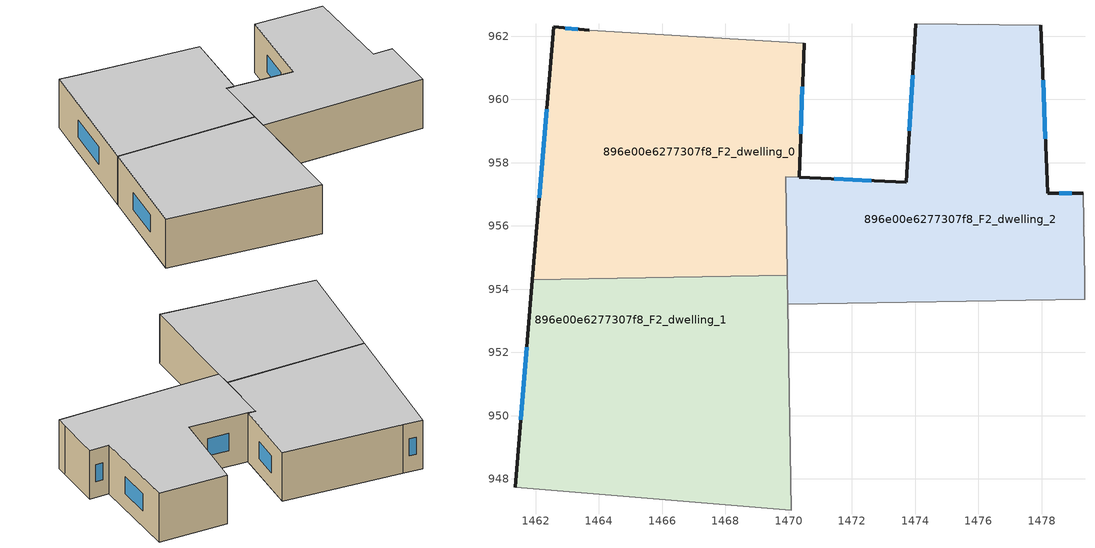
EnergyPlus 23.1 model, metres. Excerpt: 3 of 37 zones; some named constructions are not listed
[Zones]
896e00e6277307f8_F2_dwelling_0
 floor to 896e00e6277307f8_F1_dwelling_7 (EU_floor_Construction): 1470.49,961.77 1470.34,957.54 1469.9,957.56 1469.95,954.72 1469.7,954.43 1468.07,954.4 1462.34,959.55 1462.57,962.29 1463.7,962.19 z6
 floor to 896e00e6277307f8_F1_dwelling_6 (EU_floor_Construction): 1468.07,954.4 1461.9,954.3 1462.34,959.55 z6
 floor to 896e00e6277307f8_F1_dwelling_4 (EU_floor_Construction): 1469.95,954.72 1469.96,954.44 1469.7,954.43 z6
 wall outside (EU_wall_Construction): 1463.7,962.19 1462.57,962.29 1461.9,954.3 / 1470.34,957.54 1470.49,961.77 z6:9
 wall adiabatic (EU_wall_Construction): 1470.49,961.77 1463.7,962.19 z6:9
 wall to 896e00e6277307f8_F2_dwelling_1 (EU_wall_Construction): 1461.9,954.3 1469.96,954.44 z6:9
 wall to 896e00e6277307f8_F2_dwelling_2 (EU_wall_Construction): 1469.96,954.44 1469.9,957.56 1470.34,957.54 z6:9
 window (EU_Window_Construction): 1463.33,962.22 1462.93,962.26 / 1470.39,958.92 1470.44,960.4 / 1462.35,959.69 1462.11,956.9 z6.98:8.02
 ceiling to 896e00e6277307f8_F3_dwelling_0 (EU_floor_Construction): 1469.96,954.44 1469.9,957.56 1470.34,957.54 1470.49,961.77 1463.7,962.19 1462.57,962.29 1461.9,954.3 z9
896e00e6277307f8_F2_dwelling_1
 floor to 896e00e6277307f8_F1_dwelling_6 (EU_floor_Construction): 1468.96,953.61 1463.52,947.56 1461.35,947.74 1461.9,954.3 1468.07,954.4 z6
 floor to 896e00e6277307f8_F1_dwelling_4 (EU_floor_Construction): 1469.96,954.44 1470.08,947 1463.52,947.56 1469.7,954.43 z6
 floor to 896e00e6277307f8_F1_dwelling_7 (EU_floor_Construction): 1469.7,954.43 1468.96,953.61 1468.07,954.4 z6
 wall outside (EU_wall_Construction): 1461.9,954.3 1461.35,947.74 z6:9
 wall adiabatic (EU_wall_Construction): 1461.35,947.74 1470.08,947 z6:9
 wall to 896e00e6277307f8_F2_dwelling_3 (EU_wall_Construction): 1470.08,947 1469.97,953.52 z6:9
 wall to 896e00e6277307f8_F2_dwelling_2 (EU_wall_Construction): 1469.97,953.52 1469.96,954.44 z6:9
 window (EU_Window_Construction): 1461.72,952.17 1461.53,949.87 z6.98:8.02
 ceiling to 896e00e6277307f8_F3_dwelling_1 (EU_floor_Construction): 1470.08,947 1469.96,954.44 1461.9,954.3 1461.35,947.74 z9
896e00e6277307f8_F2_dwelling_2
 floor to 896e00e6277307f8_F1_dwelling_5 (EU_floor_Construction): 1477.98,962.34 1478.19,957.03 1479.32,957.03 1479.34,955.58 1477.61,953.65 1472.48,953.56 1470.51,955.33 1472.4,957.44 1473.72,957.38 1474.03,962.4 z6
 floor to 896e00e6277307f8_F1_dwelling_7 (EU_floor_Construction): 1472.4,957.44 1469.95,954.72 1469.9,957.56 z6
 floor to 896e00e6277307f8_F1_dwelling_2 (EU_floor_Construction): 1479.34,955.58 1479.37,953.68 1477.61,953.65 z6
 floor adiabatic (EU_floor_Construction): 1472.48,953.56 1469.97,953.52 1469.95,954.72 1470.51,955.33 z6
 wall outside (EU_wall_Construction): 1474.03,962.4 1473.72,957.38 1470.34,957.54 / 1479.31,957.03 1478.19,957.03 1477.98,962.34 z6:9
 wall adiabatic (EU_wall_Construction): 1477.98,962.34 1474.03,962.4 z6:9
 wall to 896e00e6277307f8_F2_dwelling_3 (EU_wall_Construction): 1469.97,953.52 1479.37,953.68 z6:9
 wall to 896e00e6277307f8_F2_dwelling_6 (EU_wall_Construction): 1479.36,954.29 1479.31,957.03 z6:9
 wall to 896e00e6277307f8_F2_dwelling_5 (EU_wall_Construction): 1479.37,953.68 1479.36,954.29 z6:9
 window (EU_Window_Construction): 1472.62,957.43 1471.44,957.49 / 1473.93,960.77 1473.82,959.01 / 1478.12,958.76 1478.05,960.61 / 1478.95,957.03 1478.55,957.03 z6.98:8.02
 ceiling to 896e00e6277307f8_F3_dwelling_2 (EU_floor_Construction): 1479.37,953.68 1479.31,957.03 1478.19,957.03 1477.98,962.34 1474.03,962.4 1473.72,957.38 1470.34,957.54 1469.9,957.56 1469.97,953.52 z9
[SCHEDULE:FILE] Column Number=1; Rows to Skip at Top=0; Number of Hours of Data=8760; Column Separator=Comma; Interpolate to Timestep=No; Minutes per Item=60; Adjust Schedule for Daylight Savings=Yes
Name | File
EU_Step8_GainSchedule_896e00e6277307f8_F2_dwelling_0_f000 | ../../schedules/896e00e6277307f8/896e00e6277307f8_F2_dwelling_0_f000_gain.csv
EU_Step8_GainSchedule_896e00e6277307f8_F2_dwelling_1_f000 | ../../schedules/896e00e6277307f8/896e00e6277307f8_F2_dwelling_1_f000_gain.csv
EU_Step8_GainSchedule_896e00e6277307f8_F2_dwelling_2_f000 | ../../schedules/896e00e6277307f8/896e00e6277307f8_F2_dwelling_2_f000_gain.csv
EU_Step8_GainSchedule_896e00e6277307f8_F2_dwelling_3_f000 | ../../schedules/896e00e6277307f8/896e00e6277307f8_F2_dwelling_3_f000_gain.csv
EU_Step8_GainSchedule_896e00e6277307f8_F2_dwelling_4_f000 | ../../schedules/896e00e6277307f8/896e00e6277307f8_F2_dwelling_4_f000_gain.csv
EU_Step8_GainSchedule_896e00e6277307f8_F2_dwelling_5_f000 | ../../schedules/896e00e6277307f8/896e00e6277307f8_F2_dwelling_5_f000_gain.csv
EU_Step8_GainSchedule_896e00e6277307f8_F2_dwelling_6_f000 | ../../schedules/896e00e6277307f8/896e00e6277307f8_F2_dwelling_6_f000_gain.csv
EU_Step8_GainSchedule_896e00e6277307f8_F3_dwelling_0_f000 | ../../schedules/896e00e6277307f8/896e00e6277307f8_F3_dwelling_0_f000_gain.csv
EU_Step8_GainSchedule_896e00e6277307f8_F3_dwelling_1_f000 | ../../schedules/896e00e6277307f8/896e00e6277307f8_F3_dwelling_1_f000_gain.csv
EU_Step8_GainSchedule_896e00e6277307f8_F3_dwelling_2_f000 | ../../schedules/896e00e6277307f8/896e00e6277307f8_F3_dwelling_2_f000_gain.csv
EU_Step8_GainSchedule_896e00e6277307f8_F3_dwelling_3_f000 | ../../schedules/896e00e6277307f8/896e00e6277307f8_F3_dwelling_3_f000_gain.csv
EU_Step8_GainSchedule_896e00e6277307f8_F3_dwelling_4_f000 | ../../schedules/896e00e6277307f8/896e00e6277307f8_F3_dwelling_4_f000_gain.csv
EU_Step8_GainSchedule_896e00e6277307f8_F3_dwelling_5_f000 | ../../schedules/896e00e6277307f8/896e00e6277307f8_F3_dwelling_5_f000_gain.csv
EU_Step8_GainSchedule_896e00e6277307f8_F3_dwelling_6_f000 | ../../schedules/896e00e6277307f8/896e00e6277307f8_F3_dwelling_6_f000_gain.csv
